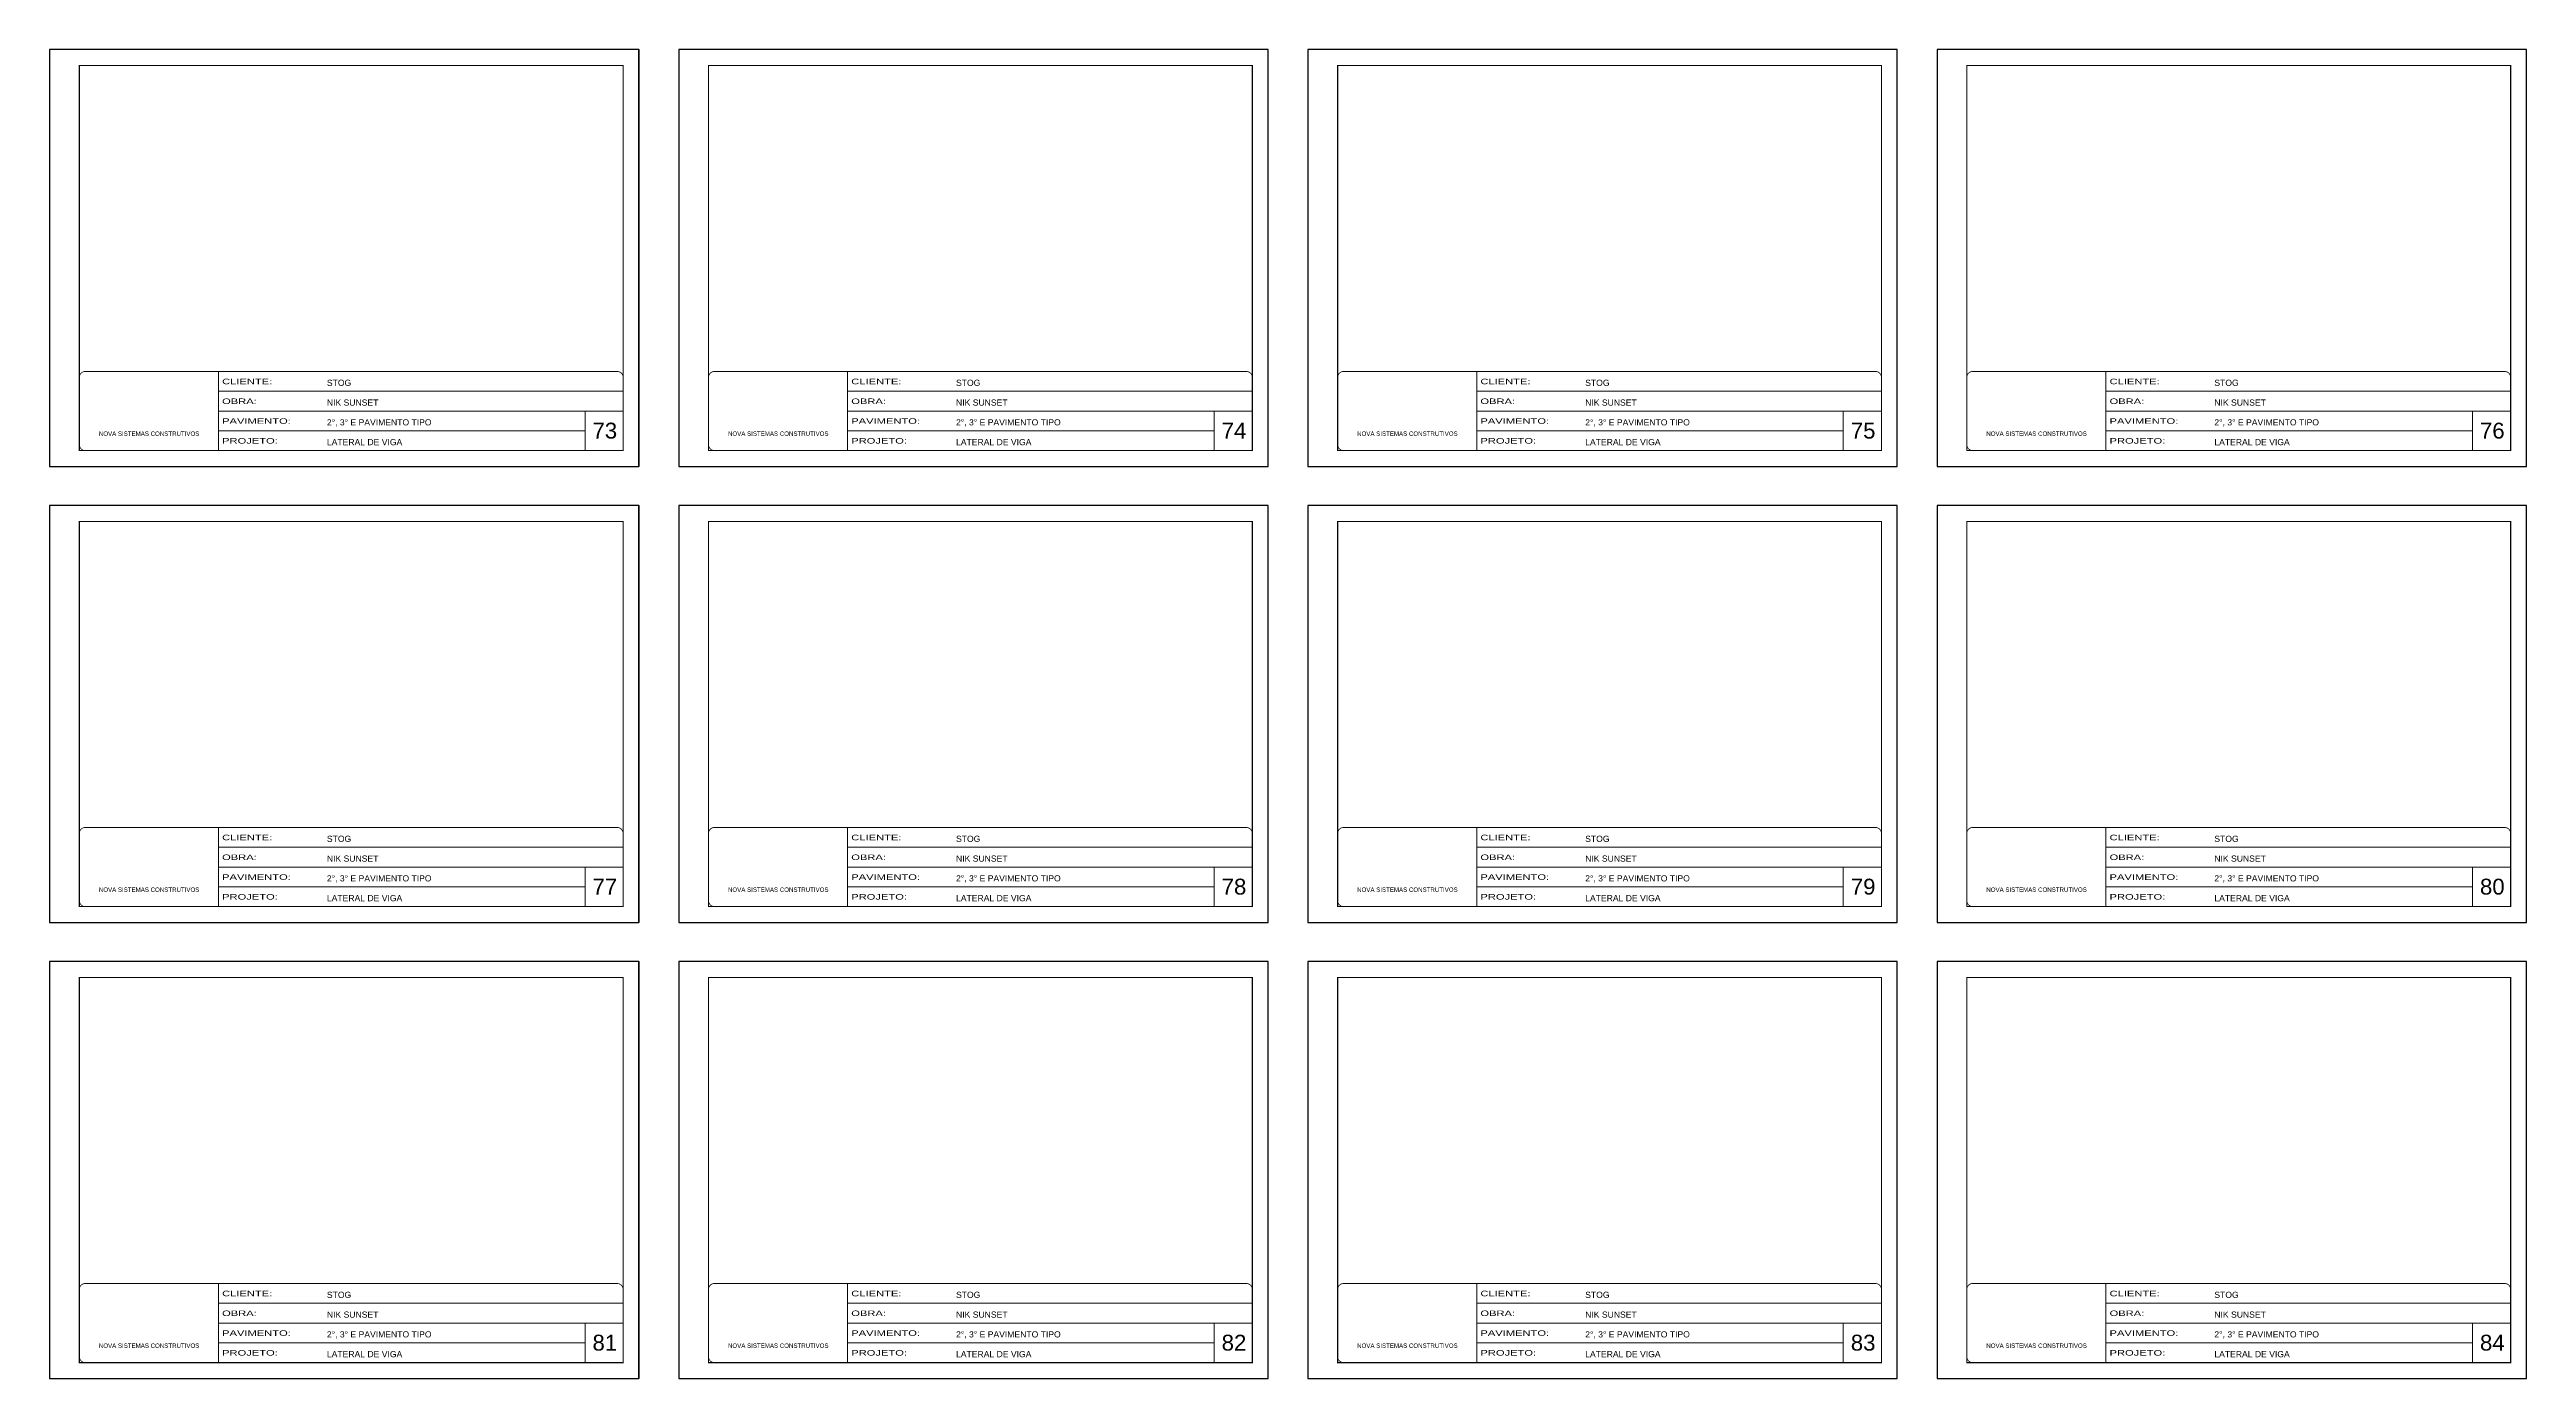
# Model space of a CAD drawing. Extents: x -10448 to -1189, y -11772 to 17235.
# Drawn here: x -10448 to -4208, y -7177 to -3830 of the extents above; entities that cross this region are included whole.
import ezdxf

# ---------------------------------------------------------------- set-up
doc = ezdxf.new("R2010")
doc.units = 0
doc.linetypes.add('CONTINUO', pattern=[0])
doc.linetypes.add('DASHED', pattern=[0.75, 0.5, -0.25])
for name, color, linetype, lineweight in [('CARIMBO', 255, 'Continuous', 9), ('Folhas', 255, 'Continuous', 9), ('SARRAFO DE PRESSAO', 251, 'DASHED', 9)]:
    doc.layers.add(name, color=color, linetype=linetype, lineweight=lineweight)
doc.layers.add('Laje_Perimetro', color=7, linetype='Continuous', plot=False)
doc.styles.add('ARIAL', font='arial.ttf')
doc.styles.add('Tecnologia', font='')
doc.styles.get('Tecnologia').set_extended_font_data('Forgotten Futurist')

# ---------------------------------------------------------------- blocks, each defined once
blk = doc.blocks.new('9999999999')
at = {"color": 30, "linetype": 'CONTINUO'}
for p, q in [((98564.6, 34230.2), (98564.6, 34429.4)), ((98564.6, 34379.6), (99584, 34379.6)), ((98564.6, 34329.8), (99488, 34329.8)), ((99584, 34329.8), (99488, 34329.8)), ((99488, 34329.8), (99488, 34230.2)), ((98564.6, 34280), (99488, 34280))]:
    blk.add_line(p, q, dxfattribs=at)
at = {"color": 30, "linetype": 'CONTINUO', "const_width": 2}
blk.add_lwpolyline([(99584, 34230.2), (99584, 34414.4, 0.414214), (99569, 34429.4), (98229, 34429.4, 0.414214), (98214, 34414.4), (98214, 34245.2, 0.414214), (98229, 34230.2), (99584, 34230.2)], format="xyb", dxfattribs=at)
at = {"layer": 'Folhas'}
blk.add_lwpolyline([(98139, 34190.2), (99624, 34190.2), (99624, 35240.2), (98139, 35240.2)], close=True, dxfattribs=at)
at = {"layer": 'Folhas', "color": 30, "const_width": 3}
blk.add_lwpolyline([(98214, 34230.2), (99584, 34230.2), (99584, 35200.2), (98214, 35200.2)], close=True, dxfattribs=at)
at = {"color": 7, "linetype": 'Continuous', "ltscale": 5, "style": 'ARIAL'}
for s, height, p in [('STOG', 15.48, (98837.7, 34393.1)), ('NIK SUNSET', 15.48, (98837.7, 34343.3)), ('NOVA SISTEMAS CONSTRUTIVOS', 11.059, (98263.2, 34267.2)), ('2°, 3° E PAVIMENTO TIPO', 15.483, (98837.7, 34293.5)), ('LATERAL DE VIGA', 15.483, (98837.7, 34243.7))]:
    blk.add_text(s, height=height, dxfattribs=at).set_placement(p)
at = {"layer": 'Folhas', "color": 7, "style": 'Tecnologia', "width": 1.5}
for s, p in [('CLIENTE:', (98573.7, 34397.2)), ('OBRA:', (98573.7, 34347.3)), ('PAVIMENTO:', (98573.7, 34297.5)), ('PROJETO:', (98573.7, 34247.7))]:
    blk.add_text(s, height=14, dxfattribs=at).set_placement(p)

msp = doc.modelspace()

# ---------------------------------------------------------------- linework, layer by layer
at = {"layer": 'Laje_Perimetro'}
for points in [[(-8963.28, -3830.12), (-10448.28, -3830.12), (-10448.28, -4880.12), (-8963.28, -4880.12)], [(-7378.28, -3830.12), (-8863.28, -3830.12), (-8863.28, -4880.12), (-7378.28, -4880.12)], [(-5793.28, -3830.12), (-7278.28, -3830.12), (-7278.28, -4880.12), (-5793.28, -4880.12)], [(-4208.28, -3830.12), (-5693.28, -3830.12), (-5693.28, -4880.12), (-4208.28, -4880.12)], [(-8963.28, -4978.7), (-10448.28, -4978.7), (-10448.28, -6028.7), (-8963.28, -6028.7)], [(-7378.28, -4978.7), (-8863.28, -4978.7), (-8863.28, -6028.7), (-7378.28, -6028.7)], [(-5793.28, -4978.7), (-7278.28, -4978.7), (-7278.28, -6028.7), (-5793.28, -6028.7)], [(-4208.28, -4978.7), (-5693.28, -4978.7), (-5693.28, -6028.7), (-4208.28, -6028.7)], [(-8963.28, -6127.27), (-10448.28, -6127.27), (-10448.28, -7177.27), (-8963.28, -7177.27)], [(-7378.28, -6127.27), (-8863.28, -6127.27), (-8863.28, -7177.27), (-7378.28, -7177.27)], [(-5793.28, -6127.27), (-7278.28, -6127.27), (-7278.28, -7177.27), (-5793.28, -7177.27)], [(-4208.28, -6127.27), (-5693.28, -6127.27), (-5693.28, -7177.27), (-4208.28, -7177.27)]]:
    msp.add_lwpolyline(points, close=True, dxfattribs=at)

# ---------------------------------------------------------------- block references
at = {"layer": 'SARRAFO DE PRESSAO', "color": 6, "linetype": 'ByBlock'}
for p in [(-108587.26, -39070.33), (-107002.26, -39070.33), (-105417.26, -39070.33), (-103832.26, -39070.33), (-108587.26, -40218.9), (-107002.26, -40218.9), (-105417.26, -40218.9), (-103832.26, -40218.9), (-108587.26, -41367.48), (-107002.26, -41367.48), (-105417.26, -41367.48), (-103832.26, -41367.48)]:
    msp.add_blockref('9999999999', p, dxfattribs=at)

# ---------------------------------------------------------------- texts
at = {"layer": 'CARIMBO', "style": 'ARIAL'}
for s, p in [('73', (-9080.42, -4809.98)), ('74', (-7495.42, -4809.98)), ('75', (-5910.42, -4809.98)), ('76', (-4325.42, -4809.98)), ('77', (-9080.42, -5958.56)), ('78', (-7495.42, -5958.56)), ('79', (-5910.42, -5958.56)), ('80', (-4325.42, -5958.56)), ('81', (-9080.42, -7107.13)), ('82', (-7495.42, -7107.13)), ('83', (-5910.42, -7107.13)), ('84', (-4325.42, -7107.13))]:
    msp.add_text(s, height=40, dxfattribs=at).set_placement(p)

doc.saveas('drawing.dxf')
